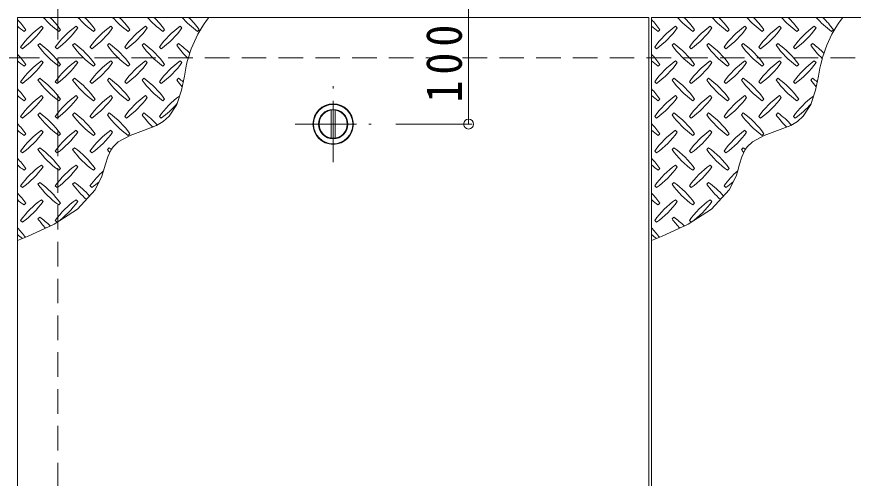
# Model space of a CAD drawing. Units: millimetres at full size, sheet at 1:10; details may follow other scales. Extents: x -2620 to 2397, y -1959 to 1379.
# Drawn here: x -2164 to -1482, y 547 to 923 of the extents above; entities that cross this region are included whole.
import ezdxf

# ---------------------------------------------------------------- set-up
doc = ezdxf.new("R2010")
doc.units = ezdxf.units.MM
doc.header["$LTSCALE"] = 10
doc.header["$PDMODE"] = 32
doc.header["$PDSIZE"] = 8
doc.linetypes.add('CHAIN1', pattern=[8, 5, -1, 1, -1])
doc.linetypes.add('DASHED2', pattern=[3, 2, -1])
for name, color, linetype, lineweight in [('0-1_躯体', 2, 'DASHED2', 9), ('0-2_仕上', 3, 'Continuous', 9), ('0-9', 134, 'Continuous', 5), ('0-C', 2, 'Continuous', 9), ('0-F', 7, 'Continuous', 9)]:
    doc.layers.add(name, color=color, linetype=linetype, lineweight=lineweight)
doc.styles.add('ＭＳ ゴシック', font='')
doc.styles.get('ＭＳ ゴシック').set_extended_font_data('MS Gothic')

msp = doc.modelspace()

# ---------------------------------------------------------------- linework, layer by layer
at = {"layer": '0-1_躯体'}
for p, q in [((-2130.7, 889.38), (-130.7, 889.38)), ((-2130.7, 389.38), (-2130.7, 889.38))]:
    msp.add_line(p, q, dxfattribs=at)
at = {"layer": '0-2_仕上'}
for p, q in [((-2163.7, 922.38), (-1648.7, 922.38)), ((-2163.7, 356.38), (-2163.7, 922.38)), ((-1648.7, 922.38), (-1648.7, 356.38)), ((-1646.7, 922.38), (-1131.7, 922.38)), ((-1646.7, 356.38), (-1646.7, 922.38))]:
    msp.add_line(p, q, dxfattribs=at)
msp.add_circle((-1906.2, 835.38), 16.5, dxfattribs=at)
at = {"layer": '0-9'}
for p, q in [((-2142.65, 913.74), (-2144.06, 915.15)), ((-2114.36, 913.74), (-2115.78, 915.15)), ((-2086.08, 913.74), (-2087.49, 915.15)), ((-2057.79, 913.74), (-2059.21, 915.15)), ((-2029.51, 913.74), (-2030.92, 915.15)), ((-1625.65, 913.74), (-1627.06, 915.15)), ((-1597.36, 913.74), (-1598.78, 915.15)), ((-1569.08, 913.74), (-1570.49, 915.15)), ((-1540.79, 913.74), (-1542.21, 915.15)), ((-1512.51, 913.74), (-1513.92, 915.15)), ((-2158.2, 910.91), (-2156.79, 912.32)), ((-2129.92, 910.91), (-2128.5, 912.32)), ((-2101.63, 910.91), (-2100.22, 912.32)), ((-2073.35, 910.91), (-2071.93, 912.32)), ((-2045.06, 910.91), (-2043.65, 912.32)), ((-2016.78, 910.91), (-2015.37, 912.32)), ((-1641.2, 910.91), (-1639.79, 912.32)), ((-1612.92, 910.91), (-1611.5, 912.32)), ((-1584.63, 910.91), (-1583.22, 912.32)), ((-1556.35, 910.91), (-1554.93, 912.32)), ((-1528.06, 910.91), (-1526.65, 912.32)), ((-1499.78, 910.91), (-1498.37, 912.32)), ((-2145.47, 901.01), (-2146.89, 899.6)), ((-2117.19, 901.01), (-2118.6, 899.6)), ((-2088.91, 901.01), (-2090.32, 899.6)), ((-2060.62, 901.01), (-2062.04, 899.6)), ((-2032.34, 901.01), (-2033.75, 899.6)), ((-1628.47, 901.01), (-1629.89, 899.6)), ((-1600.19, 901.01), (-1601.6, 899.6)), ((-1571.91, 901.01), (-1573.32, 899.6)), ((-1543.62, 901.01), (-1545.04, 899.6)), ((-1515.34, 901.01), (-1516.75, 899.6)), ((-2161.03, 898.18), (-2159.62, 896.77)), ((-2132.75, 898.18), (-2131.33, 896.77)), ((-2104.46, 898.18), (-2103.05, 896.77)), ((-2076.18, 898.18), (-2074.76, 896.77)), ((-2047.89, 898.18), (-2046.48, 896.77)), ((-1644.03, 898.18), (-1642.62, 896.77)), ((-1615.75, 898.18), (-1614.33, 896.77)), ((-1587.46, 898.18), (-1586.05, 896.77)), ((-1559.18, 898.18), (-1557.76, 896.77)), ((-1530.89, 898.18), (-1529.48, 896.77)), ((-2142.65, 885.45), (-2144.06, 886.87)), ((-2114.36, 885.45), (-2115.78, 886.87)), ((-2086.08, 885.45), (-2087.49, 886.87)), ((-2057.79, 885.45), (-2059.21, 886.87)), ((-2029.51, 885.45), (-2030.92, 886.87)), ((-1625.65, 885.45), (-1627.06, 886.87)), ((-1597.36, 885.45), (-1598.78, 886.87)), ((-1569.08, 885.45), (-1570.49, 886.87)), ((-1540.79, 885.45), (-1542.21, 886.87)), ((-1512.51, 885.45), (-1513.92, 886.87)), ((-2158.2, 882.62), (-2156.79, 884.04)), ((-2129.92, 882.62), (-2128.5, 884.04)), ((-2101.63, 882.62), (-2100.22, 884.04)), ((-2073.35, 882.62), (-2071.93, 884.04)), ((-2045.06, 882.62), (-2043.65, 884.04)), ((-1641.2, 882.62), (-1639.79, 884.04)), ((-1612.92, 882.62), (-1611.5, 884.04)), ((-1584.63, 882.62), (-1583.22, 884.04)), ((-1556.35, 882.62), (-1554.93, 884.04)), ((-1528.06, 882.62), (-1526.65, 884.04)), ((-2161.03, 869.9), (-2159.62, 868.48)), ((-2145.47, 872.72), (-2146.89, 871.31)), ((-2132.75, 869.9), (-2131.33, 868.48)), ((-2117.19, 872.72), (-2118.6, 871.31)), ((-2104.46, 869.9), (-2103.05, 868.48)), ((-2088.91, 872.72), (-2090.32, 871.31)), ((-2076.18, 869.9), (-2074.76, 868.48)), ((-2060.62, 872.72), (-2062.04, 871.31)), ((-2047.89, 869.9), (-2046.48, 868.48)), ((-2032.34, 872.72), (-2033.75, 871.31)), ((-1644.03, 869.9), (-1642.62, 868.48)), ((-1628.47, 872.72), (-1629.89, 871.31)), ((-1615.75, 869.9), (-1614.33, 868.48)), ((-1600.19, 872.72), (-1601.6, 871.31)), ((-1587.46, 869.9), (-1586.05, 868.48)), ((-1571.91, 872.72), (-1573.32, 871.31)), ((-1559.18, 869.9), (-1557.76, 868.48)), ((-1543.62, 872.72), (-1545.04, 871.31)), ((-1530.89, 869.9), (-1529.48, 868.48)), ((-1515.34, 872.72), (-1516.75, 871.31)), ((-2158.2, 854.34), (-2156.79, 855.75)), ((-2142.65, 857.17), (-2144.06, 858.58)), ((-2129.92, 854.34), (-2128.5, 855.75)), ((-2114.36, 857.17), (-2115.78, 858.58)), ((-2101.63, 854.34), (-2100.22, 855.75)), ((-2086.08, 857.17), (-2087.49, 858.58)), ((-2073.35, 854.34), (-2071.93, 855.75)), ((-2057.79, 857.17), (-2059.21, 858.58)), ((-2045.06, 854.34), (-2043.65, 855.75)), ((-1641.2, 854.34), (-1639.79, 855.75)), ((-1625.65, 857.17), (-1627.06, 858.58)), ((-1612.92, 854.34), (-1611.5, 855.75)), ((-1597.36, 857.17), (-1598.78, 858.58)), ((-1584.63, 854.34), (-1583.22, 855.75)), ((-1569.08, 857.17), (-1570.49, 858.58)), ((-1556.35, 854.34), (-1554.93, 855.75)), ((-1540.79, 857.17), (-1542.21, 858.58)), ((-1528.06, 854.34), (-1526.65, 855.75)), ((-2161.03, 841.61), (-2159.62, 840.2)), ((-2145.47, 844.44), (-2146.89, 843.03)), ((-2132.75, 841.61), (-2131.33, 840.2)), ((-2117.19, 844.44), (-2118.6, 843.03)), ((-2104.46, 841.61), (-2103.05, 840.2)), ((-2088.91, 844.44), (-2090.32, 843.03)), ((-2076.18, 841.61), (-2074.76, 840.2)), ((-2060.62, 844.44), (-2062.04, 843.03)), ((-2047.89, 841.61), (-2046.48, 840.2)), ((-1644.03, 841.61), (-1642.62, 840.2)), ((-1628.47, 844.44), (-1629.89, 843.03)), ((-1615.75, 841.61), (-1614.33, 840.2)), ((-1600.19, 844.44), (-1601.6, 843.03)), ((-1587.46, 841.61), (-1586.05, 840.2)), ((-1571.91, 844.44), (-1573.32, 843.03)), ((-1559.18, 841.61), (-1557.76, 840.2)), ((-1543.62, 844.44), (-1545.04, 843.03)), ((-1530.89, 841.61), (-1529.48, 840.2)), ((-2158.2, 826.06), (-2156.79, 827.47)), ((-2142.65, 828.88), (-2144.06, 830.3)), ((-2129.92, 826.06), (-2128.5, 827.47)), ((-2114.36, 828.88), (-2115.78, 830.3)), ((-2101.63, 826.06), (-2100.22, 827.47)), ((-2086.08, 828.88), (-2087.49, 830.3)), ((-2073.35, 826.06), (-2071.93, 827.47)), ((-1641.2, 826.06), (-1639.79, 827.47)), ((-1625.65, 828.88), (-1627.06, 830.3)), ((-1612.92, 826.06), (-1611.5, 827.47)), ((-1597.36, 828.88), (-1598.78, 830.3)), ((-1584.63, 826.06), (-1583.22, 827.47)), ((-1569.08, 828.88), (-1570.49, 830.3)), ((-1556.35, 826.06), (-1554.93, 827.47)), ((-2161.03, 813.33), (-2159.62, 811.91)), ((-2145.47, 816.16), (-2146.89, 814.74)), ((-2132.75, 813.33), (-2131.33, 811.91)), ((-2117.19, 816.16), (-2118.6, 814.74)), ((-2104.46, 813.33), (-2103.05, 811.91)), ((-2088.91, 816.16), (-2090.32, 814.74)), ((-1644.03, 813.33), (-1642.62, 811.91)), ((-1628.47, 816.16), (-1629.89, 814.74)), ((-1615.75, 813.33), (-1614.33, 811.91)), ((-1600.19, 816.16), (-1601.6, 814.74)), ((-1587.46, 813.33), (-1586.05, 811.91)), ((-1571.91, 816.16), (-1573.32, 814.74)), ((-2158.2, 797.77), (-2156.79, 799.19)), ((-2142.65, 800.6), (-2144.06, 802.01)), ((-2129.92, 797.77), (-2128.5, 799.19)), ((-2114.36, 800.6), (-2115.78, 802.01)), ((-2101.63, 797.77), (-2100.22, 799.19)), ((-1641.2, 797.77), (-1639.79, 799.19)), ((-1625.65, 800.6), (-1627.06, 802.01)), ((-1612.92, 797.77), (-1611.5, 799.19)), ((-1597.36, 800.6), (-1598.78, 802.01)), ((-1584.63, 797.77), (-1583.22, 799.19)), ((-2161.03, 785.04), (-2159.62, 783.63)), ((-2145.47, 787.87), (-2146.89, 786.46)), ((-2132.75, 785.04), (-2131.33, 783.63)), ((-2117.19, 787.87), (-2118.6, 786.46)), ((-2104.46, 785.04), (-2103.05, 783.63)), ((-1644.03, 785.04), (-1642.62, 783.63)), ((-1628.47, 787.87), (-1629.89, 786.46)), ((-1615.75, 785.04), (-1614.33, 783.63)), ((-1600.19, 787.87), (-1601.6, 786.46)), ((-1587.46, 785.04), (-1586.05, 783.63)), ((-2158.2, 769.49), (-2156.79, 770.9)), ((-2142.65, 772.32), (-2144.06, 773.73)), ((-2129.92, 769.49), (-2128.5, 770.9)), ((-2114.36, 772.32), (-2115.78, 773.73)), ((-1641.2, 769.49), (-1639.79, 770.9)), ((-1625.65, 772.32), (-1627.06, 773.73)), ((-1612.92, 769.49), (-1611.5, 770.9)), ((-1597.36, 772.32), (-1598.78, 773.73)), ((-2145.47, 759.59), (-2146.89, 758.17)), ((-1628.47, 759.59), (-1629.89, 758.17)), ((-2161.03, 756.76), (-2159.62, 755.34)), ((-2132.75, 756.76), (-2131.33, 755.34)), ((-1644.03, 756.76), (-1642.62, 755.34)), ((-1615.75, 756.76), (-1614.33, 755.34))]:
    msp.add_line(p, q, dxfattribs=at)
for points in [[(-2163.7, 740.46), (-2155.43, 743.79), (-2133.68, 753.75), (-2114.71, 765.92), (-2100.31, 781.69), (-2094.73, 793.05), (-2093.59, 796.53), (-2091.82, 802.67), (-2089.94, 808.67), (-2087.49, 814.14), (-2085.64, 816.92), (-2081.36, 821.03), (-2071.76, 826.14), (-2060.79, 830.03), (-2050.12, 834.22), (-2044.71, 837.38), (-2039.88, 841.76), (-2033.79, 851.38), (-2029.84, 862.97), (-2027.49, 874.4)], [(-1646.7, 740.46), (-1638.43, 743.79), (-1616.68, 753.75), (-1597.71, 765.92), (-1583.31, 781.69), (-1577.73, 793.05), (-1576.59, 796.53), (-1574.82, 802.67), (-1572.94, 808.67), (-1570.49, 814.14), (-1568.64, 816.92), (-1564.36, 821.03), (-1554.76, 826.14), (-1543.79, 830.03), (-1533.12, 834.22), (-1527.71, 837.38), (-1522.88, 841.76), (-1516.79, 851.38), (-1512.84, 862.97), (-1510.49, 874.4)]]:
    msp.add_lwpolyline(points, dxfattribs=at)
for centre, radius, start, end in [((-2087.84, 969.95), 72.5, 221.00789, 234.5273), ((-2187.55, 870.25), 72.5, 35.47272, 45.97511), ((-2059.56, 969.95), 72.5, 221.00789, 234.5273), ((-2159.26, 870.25), 72.5, 35.47272, 45.97511), ((-2031.28, 969.95), 72.5, 221.00789, 234.5273), ((-2130.98, 870.25), 72.5, 35.47272, 45.97511), ((-2002.99, 969.95), 72.5, 221.00789, 234.5273), ((-2102.69, 870.25), 72.5, 35.47272, 45.97511), ((-1974.71, 969.95), 72.5, 221.00789, 234.5273), ((-1926.3, 860.63), 102.13, 142.79805, 172.25462), ((-2074.41, 870.25), 72.5, 35.47272, 45.97511), ((-1570.84, 969.95), 72.5, 221.00789, 234.5273), ((-1670.55, 870.25), 72.5, 35.47272, 45.97511), ((-1542.56, 969.95), 72.5, 221.00789, 234.5273), ((-1642.26, 870.25), 72.5, 35.47272, 45.97511), ((-1514.28, 969.95), 72.5, 221.00789, 234.5273), ((-1613.98, 870.25), 72.5, 35.47272, 45.97511), ((-1485.99, 969.95), 72.5, 221.00789, 234.5273), ((-1585.69, 870.25), 72.5, 35.47272, 45.97511), ((-1457.71, 969.95), 72.5, 221.00789, 234.5273), ((-1409.3, 860.63), 102.13, 142.79805, 172.25462), ((-1557.41, 870.25), 72.5, 35.47272, 45.97511), ((-2215.83, 870.25), 72.5, 35.47272, 44.0249), ((-2116.13, 969.95), 72.5, 228.99213, 234.5273), ((-2101.99, 856.11), 72.5, 125.47272, 144.5273), ((-2073.7, 856.11), 72.5, 125.47272, 144.5273), ((-2045.42, 856.11), 72.5, 125.47272, 144.5273), ((-2017.13, 856.11), 72.5, 125.47272, 144.5273), ((-1988.85, 856.11), 72.5, 125.47272, 144.5273), ((-1698.83, 870.25), 72.5, 35.47272, 44.0249), ((-1599.13, 969.95), 72.5, 228.99213, 234.5273), ((-1584.99, 856.11), 72.5, 125.47272, 144.5273), ((-1556.7, 856.11), 72.5, 125.47272, 144.5273), ((-1528.42, 856.11), 72.5, 125.47272, 144.5273), ((-1500.13, 856.11), 72.5, 125.47272, 144.5273), ((-1471.85, 856.11), 72.5, 125.47272, 144.5273), ((-2201.69, 955.81), 72.5, 305.47256, 324.5273), ((-2173.4, 955.81), 72.5, 305.47256, 324.5273), ((-2145.12, 955.81), 72.5, 305.47256, 324.5273), ((-2116.84, 955.81), 72.5, 305.47256, 324.5273), ((-2088.55, 955.81), 72.5, 305.47256, 324.5273), ((-1684.69, 955.81), 72.5, 305.47256, 324.5273), ((-1656.4, 955.81), 72.5, 305.47256, 324.5273), ((-1628.12, 955.81), 72.5, 305.47256, 324.5273), ((-1599.84, 955.81), 72.5, 305.47256, 324.5273), ((-1571.55, 955.81), 72.5, 305.47256, 324.5273), ((-2187.55, 841.97), 72.5, 35.47272, 54.5273), ((-2159.26, 841.97), 72.5, 35.47272, 54.5273), ((-2130.98, 841.97), 72.5, 35.47272, 54.5273), ((-2102.69, 841.97), 72.5, 35.47272, 54.5273), ((-2074.41, 841.97), 72.5, 44.94598, 54.5273), ((-1670.55, 841.97), 72.5, 35.47272, 54.5273), ((-1642.26, 841.97), 72.5, 35.47272, 54.5273), ((-1613.98, 841.97), 72.5, 35.47272, 54.5273), ((-1585.69, 841.97), 72.5, 35.47272, 54.5273), ((-1557.41, 841.97), 72.5, 44.94598, 54.5273), ((-2087.84, 941.67), 72.5, 215.47258, 234.5273), ((-2059.56, 941.67), 72.5, 215.47258, 234.5273), ((-2031.28, 941.67), 72.5, 215.47258, 234.5273), ((-2002.99, 941.67), 72.5, 215.47258, 234.5273), ((-1974.71, 941.67), 72.5, 215.47258, 226.69856), ((-1570.84, 941.67), 72.5, 215.47258, 234.5273), ((-1542.56, 941.67), 72.5, 215.47258, 234.5273), ((-1514.28, 941.67), 72.5, 215.47258, 234.5273), ((-1485.99, 941.67), 72.5, 215.47258, 234.5273), ((-1457.71, 941.67), 72.5, 215.47258, 226.69856), ((-2215.83, 841.97), 72.5, 35.47272, 44.0249), ((-2116.13, 941.67), 72.5, 228.99213, 234.5273), ((-2101.99, 827.82), 72.5, 125.47272, 144.5273), ((-2073.7, 827.82), 72.5, 125.47272, 144.5273), ((-2045.42, 827.82), 72.5, 125.47272, 144.5273), ((-2017.13, 827.82), 72.5, 125.47272, 144.5273), ((-1988.85, 827.82), 72.5, 125.47272, 144.5273), ((-1698.83, 841.97), 72.5, 35.47272, 44.0249), ((-1599.13, 941.67), 72.5, 228.99213, 234.5273), ((-1584.99, 827.82), 72.5, 125.47272, 144.5273), ((-1556.7, 827.82), 72.5, 125.47272, 144.5273), ((-1528.42, 827.82), 72.5, 125.47272, 144.5273), ((-1500.13, 827.82), 72.5, 125.47272, 144.5273), ((-1471.85, 827.82), 72.5, 125.47272, 144.5273), ((-2201.69, 927.53), 72.5, 305.47256, 324.5273), ((-2173.4, 927.53), 72.5, 305.47256, 324.5273), ((-2145.12, 927.53), 72.5, 305.47256, 324.5273), ((-2116.84, 927.53), 72.5, 305.47256, 324.5273), ((-2088.55, 927.53), 72.5, 305.47256, 324.5273), ((-1684.69, 927.53), 72.5, 305.47256, 324.5273), ((-1656.4, 927.53), 72.5, 305.47256, 324.5273), ((-1628.12, 927.53), 72.5, 305.47256, 324.5273), ((-1599.84, 927.53), 72.5, 305.47256, 324.5273), ((-1571.55, 927.53), 72.5, 305.47256, 324.5273), ((-2087.84, 913.38), 72.5, 215.47258, 234.5273), ((-2187.55, 813.68), 72.5, 35.47272, 54.5273), ((-2059.56, 913.38), 72.5, 215.47258, 234.5273), ((-2159.26, 813.68), 72.5, 35.47272, 54.5273), ((-2031.28, 913.38), 72.5, 215.47258, 234.5273), ((-2130.98, 813.68), 72.5, 35.47272, 54.5273), ((-2002.99, 913.38), 72.5, 215.47258, 234.5273), ((-2102.69, 813.68), 72.5, 35.47272, 54.5273), ((-1974.71, 913.38), 72.5, 215.47258, 221.1628), ((-2074.41, 813.68), 72.5, 50.65677, 54.5273), ((-1570.84, 913.38), 72.5, 215.47258, 234.5273), ((-1670.55, 813.68), 72.5, 35.47272, 54.5273), ((-1542.56, 913.38), 72.5, 215.47258, 234.5273), ((-1642.26, 813.68), 72.5, 35.47272, 54.5273), ((-1514.28, 913.38), 72.5, 215.47258, 234.5273), ((-1613.98, 813.68), 72.5, 35.47272, 54.5273), ((-1485.99, 913.38), 72.5, 215.47258, 234.5273), ((-1585.69, 813.68), 72.5, 35.47272, 54.5273), ((-1457.71, 913.38), 72.5, 215.47258, 221.1628), ((-1557.41, 813.68), 72.5, 50.65677, 54.5273), ((-2215.83, 813.68), 72.5, 35.47272, 44.0249), ((-1698.83, 813.68), 72.5, 35.47272, 44.0249), ((-2116.13, 913.38), 72.5, 228.99213, 234.5273), ((-2101.99, 799.54), 72.5, 125.47272, 144.5273), ((-2201.69, 899.24), 72.5, 305.47256, 324.5273), ((-2073.7, 799.54), 72.5, 125.47272, 144.5273), ((-2173.4, 899.24), 72.5, 305.47256, 324.52728), ((-2045.42, 799.54), 72.5, 125.47272, 144.5273), ((-2145.12, 899.24), 72.5, 305.47256, 324.52728), ((-2017.13, 799.54), 72.5, 125.47272, 144.5273), ((-2116.84, 899.24), 72.5, 305.47256, 324.52728), ((-1988.85, 799.54), 72.5, 126.00705, 144.5273), ((-1599.13, 913.38), 72.5, 228.99213, 234.5273), ((-1584.99, 799.54), 72.5, 125.47272, 144.5273), ((-1684.69, 899.24), 72.5, 305.47256, 324.5273), ((-1556.7, 799.54), 72.5, 125.47272, 144.5273), ((-1656.4, 899.24), 72.5, 305.47256, 324.52728), ((-1528.42, 799.54), 72.5, 125.47272, 144.5273), ((-1628.12, 899.24), 72.5, 305.47256, 324.52728), ((-1500.13, 799.54), 72.5, 125.47272, 144.5273), ((-1599.84, 899.24), 72.5, 305.47256, 324.52728), ((-1471.85, 799.54), 72.5, 126.00705, 144.5273), ((-2088.55, 899.24), 72.5, 305.47256, 319.2924), ((-1571.55, 899.24), 72.5, 305.47256, 319.2924), ((-2087.84, 885.1), 72.5, 215.47258, 234.5273), ((-2187.55, 785.4), 72.5, 35.47272, 54.5273), ((-2059.56, 885.1), 72.5, 215.47258, 234.5273), ((-2159.26, 785.4), 72.5, 35.47272, 54.5273), ((-2031.28, 885.1), 72.5, 215.47258, 234.5273), ((-2130.98, 785.4), 72.5, 35.47272, 54.5273), ((-2002.99, 885.1), 72.5, 215.47258, 225.99713), ((-2102.69, 785.4), 72.5, 42.74814, 54.5273), ((-1570.84, 885.1), 72.5, 215.47258, 234.5273), ((-1670.55, 785.4), 72.5, 35.47272, 54.5273), ((-1542.56, 885.1), 72.5, 215.47258, 234.5273), ((-1642.26, 785.4), 72.5, 35.47272, 54.5273), ((-1514.28, 885.1), 72.5, 215.47258, 234.5273), ((-1613.98, 785.4), 72.5, 35.47272, 54.5273), ((-1485.99, 885.1), 72.5, 215.47258, 225.99713), ((-1585.69, 785.4), 72.5, 42.74814, 54.5273), ((-2215.83, 785.4), 72.5, 35.47272, 44.0249), ((-1698.83, 785.4), 72.5, 35.47272, 44.0249), ((-2116.13, 885.1), 72.5, 228.99213, 234.5273), ((-2101.99, 771.26), 72.5, 125.47272, 144.5273), ((-2201.69, 870.96), 72.5, 305.47256, 324.5273), ((-2073.7, 771.26), 72.5, 125.47272, 144.5273), ((-2173.4, 870.96), 72.5, 305.47256, 324.5273), ((-2045.42, 771.26), 72.5, 125.47272, 144.5273), ((-2145.12, 870.96), 72.5, 305.47256, 324.5273), ((-1599.13, 885.1), 72.5, 228.99213, 234.5273), ((-1584.99, 771.26), 72.5, 125.47272, 144.5273), ((-1684.69, 870.96), 72.5, 305.47256, 324.5273), ((-1556.7, 771.26), 72.5, 125.47272, 144.5273), ((-1656.4, 870.96), 72.5, 305.47256, 324.5273), ((-1528.42, 771.26), 72.5, 125.47272, 144.5273), ((-1628.12, 870.96), 72.5, 305.47256, 324.5273), ((-2087.84, 856.81), 72.5, 215.47258, 234.5273), ((-2187.55, 757.11), 72.5, 35.47272, 54.5273), ((-2059.56, 856.81), 72.5, 215.47258, 234.5273), ((-2159.26, 757.11), 72.5, 35.47272, 54.5273), ((-2031.28, 856.81), 72.5, 215.47258, 218.03572), ((-2130.98, 757.11), 72.5, 52.70831, 54.5273), ((-1570.84, 856.81), 72.5, 215.47258, 234.5273), ((-1670.55, 757.11), 72.5, 35.47272, 54.5273), ((-1542.56, 856.81), 72.5, 215.47258, 234.5273), ((-1642.26, 757.11), 72.5, 35.47272, 54.5273), ((-1514.28, 856.81), 72.5, 215.47258, 218.03572), ((-1613.98, 757.11), 72.5, 52.70831, 54.5273), ((-2215.83, 757.11), 72.5, 35.47272, 44.0249), ((-1698.83, 757.11), 72.5, 35.47272, 44.0249), ((-2116.13, 856.81), 72.5, 228.99213, 234.5273), ((-2101.99, 742.97), 72.5, 125.47272, 144.5273), ((-2201.69, 842.67), 72.5, 305.47256, 324.5273), ((-2073.7, 742.97), 72.5, 125.47272, 144.5273), ((-2173.4, 842.67), 72.5, 305.47256, 324.5273), ((-1599.13, 856.81), 72.5, 228.99213, 234.5273), ((-1584.99, 742.97), 72.5, 125.47272, 144.5273), ((-1684.69, 842.67), 72.5, 305.47256, 324.5273), ((-1556.7, 742.97), 72.5, 125.47272, 144.5273), ((-1656.4, 842.67), 72.5, 305.47256, 324.5273), ((-2045.42, 742.97), 72.5, 131.38763, 144.5273), ((-1528.42, 742.97), 72.5, 131.38763, 144.5273), ((-2087.84, 828.53), 72.5, 215.47258, 234.5273), ((-2187.55, 728.83), 72.5, 35.47272, 54.5273), ((-2059.56, 828.53), 72.5, 215.47258, 228.77962), ((-2159.26, 728.83), 72.5, 41.35275, 54.5273), ((-2145.12, 842.67), 72.5, 305.47256, 311.59831), ((-1570.84, 828.53), 72.5, 215.47258, 234.5273), ((-1670.55, 728.83), 72.5, 35.47272, 54.5273), ((-1542.56, 828.53), 72.5, 215.47258, 228.77962), ((-1642.26, 728.83), 72.5, 41.35275, 54.5273), ((-1628.12, 842.67), 72.5, 305.47256, 311.59831), ((-2215.83, 728.83), 72.5, 35.47272, 44.0249), ((-1698.83, 728.83), 72.5, 35.47272, 44.0249), ((-2116.13, 828.53), 72.5, 228.99213, 234.5273), ((-2101.99, 714.69), 72.5, 125.47272, 144.5273), ((-2201.69, 814.39), 72.5, 305.47256, 324.5273), ((-2073.7, 714.69), 72.5, 125.47272, 144.5273), ((-2173.4, 814.39), 72.5, 305.47256, 324.5273), ((-1599.13, 828.53), 72.5, 228.99213, 234.5273), ((-1584.99, 714.69), 72.5, 125.47272, 144.5273), ((-1684.69, 814.39), 72.5, 305.47256, 324.5273), ((-1556.7, 714.69), 72.5, 125.47272, 144.5273), ((-1656.4, 814.39), 72.5, 305.47256, 324.5273), ((-2087.84, 800.25), 72.5, 215.47258, 223.25978), ((-2187.55, 700.54), 72.5, 45.57452, 54.5273), ((-1570.84, 800.25), 72.5, 215.47258, 223.25978), ((-1670.55, 700.54), 72.5, 45.57452, 54.5273), ((-2215.83, 700.54), 72.5, 35.94795, 44.0249), ((-1698.83, 700.54), 72.5, 35.94795, 44.0249), ((-2116.13, 800.25), 72.5, 228.99213, 233.25279), ((-1599.13, 800.25), 72.5, 228.99213, 233.25279)]:
    msp.add_arc(centre, radius, start, end, dxfattribs=at)
at = {"layer": '0-C', "linetype": 'CHAIN1'}
for p, q in [((-1906.2, 804.38), (-1906.2, 866.38)), ((-1937.2, 835.38), (-1875.2, 835.38))]:
    msp.add_line(p, q, dxfattribs=at)
at = {"layer": '0-C'}
for p, q in [((-1907.7, 846.78), (-1907.7, 823.98)), ((-1904.7, 846.78), (-1904.7, 823.98))]:
    msp.add_line(p, q, dxfattribs=at)
for radius in [16, 12, 11.5]:
    msp.add_circle((-1906.2, 835.38), radius, dxfattribs=at)
at = {"layer": '0-F'}
for p, q in [((-2130.7, 904.38), (-2130.7, 1078.92)), ((-1795.81, 935.38), (-1795.81, 835.38)), ((-2145.7, 889.38), (-2281.7, 889.38)), ((-1792.81, 835.38), (-1855.2, 835.38))]:
    msp.add_line(p, q, dxfattribs=at)
msp.add_point((-1795.81, 835.38), dxfattribs=at)

# ---------------------------------------------------------------- texts
at = {"layer": '0-F', "color": 2, "insert": (-1800.81, 852.88), "char_height": 29.33, "attachment_point": 7, "rotation": 90, "style": 'ＭＳ ゴシック'}
msp.add_mtext('\\T1.27;\\W0.9;100', dxfattribs=at)

doc.saveas('drawing.dxf')
